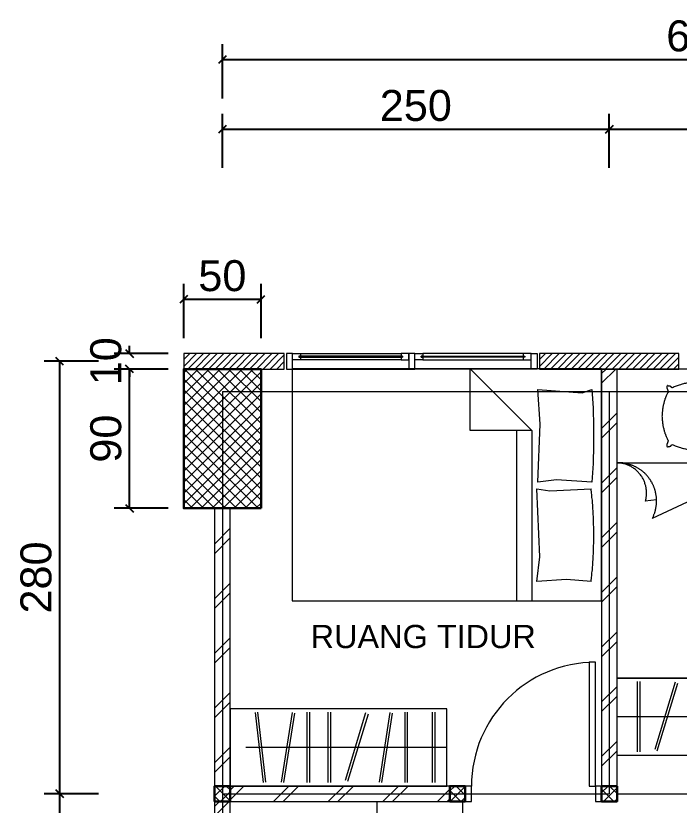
# Model space of a CAD drawing. Header units: millimetres. Extents: x -10 to 1564, y -8 to 383.
# Drawn here: x -9.48 to -0.91, y 65.1 to 75.31 of the extents above; entities that cross this region are included whole.
import ezdxf

# ---------------------------------------------------------------- set-up
doc = ezdxf.new("R2010")
doc.units = ezdxf.units.MM
doc.header["$MEASUREMENT"] = 0
doc.layers.get('0').update_dxf_attribs({"lineweight": 5})
for name, color, linetype, lineweight in [('ars', 11, 'Continuous', 0), ('ars @ 1', 11, 'Continuous', 0), ('FUR', 141, 'Continuous', 15), ('KOL', 1, 'Continuous', 30), ('KOLOM', 4, 'Continuous', 9), ('KUSEN', 6, 'Continuous', 15), ('not', 7, 'Continuous', 20), ('tem', 5, 'Continuous', 20), ('U', 6, 'Continuous', 20)]:
    doc.layers.add(name, color=color, linetype=linetype, lineweight=lineweight)
doc.layers.add('AS', color=1, linetype='Continuous', lineweight=5, plot=False)
doc.styles.get("Standard").update_dxf_attribs({"font": 'arial.ttf'})
doc.linetypes.add('ZIGZAG', pattern='A,0.0001,-0.2,[131,ltypeshp.shx,S=0.2,R=0,X=-0.2,Y=0],-0.4,[131,ltypeshp.shx,S=0.2,R=180,X=0.2,Y=0],-0.2', length=0.8001)
doc.dimstyles.new('SK-50', dxfattribs={"dimscale": 0, "dimtxt": 0.4, "dimasz": 0.1, "dimexe": 0.2, "dimexo": 0, "dimgap": 0.1, "dimtad": 1, "dimdec": 0, "dimlfac": 50, "dimzin": 0, "dimdsep": 46, "dimtxsty": 'Standard', "dimblk": 'OBLIQUE', "dimcen": 0.09, "dimclrd": 256, "dimclre": 256, "dimclrt": 256, "dimadec": 0, "dimazin": 0, "dimtfac": 1, "dimtdec": 0, "dimtofl": 0, "dimtmove": 0, "dimatfit": 3, "dimldrblk": 'OBLIQUE', "dimfxl": 0, "dimtolj": 1, "dimtzin": 0, "dimarcsym": 0})

# ---------------------------------------------------------------- blocks, each defined once
blk = doc.blocks.new('_Oblique')
at = {"color": 0, "linetype": 'ByBlock', "lineweight": -2}
blk.add_line((-0.5, -0.5), (0.5, 0.5), dxfattribs=at)
blk = doc.blocks.new('*D186')
at = {"layer": 'Defpoints', "color": 0}
for p in [(5.587, 74.739), (-6.813, 74.239), (5.587, 74.239)]:
    blk.add_point(p, dxfattribs=at)
at = {"layer": 'U', "lineweight": -2}
for p, q in [((-6.813, 74.239), (-6.813, 74.939)), ((5.587, 74.239), (5.587, 74.939)), ((-6.813, 74.739), (5.587, 74.739))]:
    blk.add_line(p, q, dxfattribs=at)
at = {"layer": 'U', "lineweight": -2, "xscale": 0.1, "yscale": 0.1, "zscale": 0.1, "rotation": 180}
blk.add_blockref('_Oblique', (-6.813, 74.739), dxfattribs=at)
at = {"layer": 'U', "lineweight": -2, "xscale": 0.1, "yscale": 0.1, "zscale": 0.1}
blk.add_blockref('_Oblique', (5.587, 74.739), dxfattribs=at)
at = {"layer": 'U', "insert": (-0.613, 75.044), "char_height": 0.4, "attachment_point": 5}
blk.add_mtext('\\A1;620', dxfattribs=at)
blk = doc.blocks.new('*D189')
at = {"layer": 'Defpoints', "color": 0}
for p in [(1.686, 73.839), (-1.814, 73.339), (1.686, 73.339)]:
    blk.add_point(p, dxfattribs=at)
at = {"layer": 'U', "lineweight": -2}
for p, q in [((-1.814, 73.339), (-1.814, 74.039)), ((1.686, 73.339), (1.686, 74.039)), ((-1.814, 73.839), (1.686, 73.839))]:
    blk.add_line(p, q, dxfattribs=at)
at = {"layer": 'U', "lineweight": -2, "xscale": 0.1, "yscale": 0.1, "zscale": 0.1, "rotation": 180}
blk.add_blockref('_Oblique', (-1.814, 73.839), dxfattribs=at)
at = {"layer": 'U', "lineweight": -2, "xscale": 0.1, "yscale": 0.1, "zscale": 0.1}
blk.add_blockref('_Oblique', (1.686, 73.839), dxfattribs=at)
at = {"layer": 'U', "insert": (-0.064, 74.144), "char_height": 0.4, "attachment_point": 5}
blk.add_mtext('\\A1;175', dxfattribs=at)
blk = doc.blocks.new('*D190')
at = {"layer": 'Defpoints', "color": 0}
for p in [(-1.814, 73.839), (-6.813, 73.339), (-1.814, 73.339)]:
    blk.add_point(p, dxfattribs=at)
at = {"layer": 'U', "lineweight": -2}
for p, q in [((-6.813, 73.339), (-6.813, 74.039)), ((-1.814, 73.339), (-1.814, 74.039)), ((-6.813, 73.839), (-1.814, 73.839))]:
    blk.add_line(p, q, dxfattribs=at)
at = {"layer": 'U', "lineweight": -2, "xscale": 0.1, "yscale": 0.1, "zscale": 0.1, "rotation": 180}
blk.add_blockref('_Oblique', (-6.813, 73.839), dxfattribs=at)
at = {"layer": 'U', "lineweight": -2, "xscale": 0.1, "yscale": 0.1, "zscale": 0.1}
blk.add_blockref('_Oblique', (-1.814, 73.839), dxfattribs=at)
at = {"layer": 'U', "insert": (-4.314, 74.144), "char_height": 0.4, "attachment_point": 5}
blk.add_mtext('\\A1;250', dxfattribs=at)
blk = doc.blocks.new('BED1')
at = {"layer": 'FUR', "linetype": 'Continuous'}
for points in [[(1.9976, 0), (1.9976, 1.4976), (0, 1.4976), (0, 0), (1.9976, 0)], [(1.5484, 1.0993), (1.1489, 1.0993), (1.1489, 1.4976), (1.5484, 1.0993)], [(1.9346, 1.3656), (1.9443, 1.2458), (1.9467, 1.1259), (1.9467, 1.0061), (1.9443, 0.8862), (1.9346, 0.7663), (1.707, 0.7809), (1.586, 0.7663), (1.6017, 1.1404), (1.586, 1.3656), (1.8717, 1.3426), (1.9346, 1.3656)], [(1.4492, 1.0993), (1.4492, 0)], [(1.5484, 1.0993), (1.5484, 0)], [(1.9298, 0.1235), (1.7724, 0.138), (1.5799, 0.1235), (1.5981, 0.2833), (1.5799, 0.7228), (1.6634, 0.7094), (1.9298, 0.7228)], [(1.9298, 0.1235), (1.931, 0.1332), (1.9322, 0.1429), (1.9334, 0.1513), (1.9346, 0.161), (1.9346, 0.1707), (1.9358, 0.1804), (1.937, 0.1889), (1.9383, 0.1985), (1.9383, 0.2082), (1.9395, 0.2179), (1.9407, 0.2264), (1.9407, 0.2361), (1.9419, 0.2458), (1.9419, 0.2542), (1.9431, 0.2639), (1.9431, 0.2736), (1.9443, 0.2833), (1.9443, 0.2918), (1.9455, 0.3015), (1.9455, 0.3111), (1.9455, 0.3208), (1.9467, 0.3293), (1.9467, 0.339), (1.9467, 0.3487), (1.9467, 0.3584), (1.9479, 0.3668), (1.9479, 0.3765), (1.9479, 0.3862), (1.9479, 0.3959), (1.9479, 0.4044), (1.9479, 0.414), (1.9479, 0.4237), (1.9479, 0.4334), (1.9479, 0.4419), (1.9479, 0.4516), (1.9479, 0.4613), (1.9479, 0.4709), (1.9479, 0.4794), (1.9467, 0.4891), (1.9467, 0.4988), (1.9467, 0.5085), (1.9467, 0.5169), (1.9455, 0.5266), (1.9455, 0.5363), (1.9455, 0.546), (1.9443, 0.5545), (1.9443, 0.5642), (1.9431, 0.5738), (1.9431, 0.5835), (1.9419, 0.592), (1.9419, 0.6017), (1.9407, 0.6114), (1.9407, 0.6199), (1.9395, 0.6295), (1.9383, 0.6392), (1.9383, 0.6489), (1.937, 0.6574), (1.9358, 0.6671), (1.9346, 0.6768), (1.9346, 0.6864), (1.9334, 0.6949), (1.9322, 0.7046), (1.931, 0.7143), (1.9298, 0.7228)]]:
    blk.add_lwpolyline(points, dxfattribs=at)
blk = doc.blocks.new('BED2')
at = {"layer": 'FUR'}
blk.add_lwpolyline([(-0.4994, 1.9988), (0.4994, 1.9988), (0.4994, 0), (-0.4994, 0)], close=True, dxfattribs=at)
for points in [[(0.4994, 1.9988), (0.4994, 0)], [(-0.1435, 1.8765), (-0.1435, 1.8765), (-0.1435, 1.8765), (-0.1447, 1.8765), (-0.1447, 1.8777), (-0.1447, 1.8789), (-0.1471, 1.8789), (-0.1471, 1.8814), (-0.1495, 1.8814), (-0.1495, 1.8826), (-0.1495, 1.8826), (-0.1495, 1.8838), (-0.1519, 1.8838), (-0.1519, 1.8862), (-0.1556, 1.8862), (-0.1556, 1.8874), (-0.158, 1.8874), (-0.158, 1.8886), (-0.1592, 1.8886), (-0.1592, 1.8886), (-0.1689, 1.8886), (-0.1689, 1.8898), (-0.1701, 1.8898), (-0.1701, 1.891), (-0.1737, 1.891), (-0.1737, 1.8898), (-0.1737, 1.8898), (-0.1737, 1.8886), (-0.1774, 1.8886), (-0.1774, 1.8886), (-0.1774, 1.8886), (-0.1774, 1.8862), (-0.1786, 1.8862), (-0.1786, 1.8789), (-0.1774, 1.8789), (-0.1774, 1.8765), (-0.1774, 1.8765), (-0.1774, 1.8729), (-0.1762, 1.8729), (-0.1762, 1.8705), (-0.1749, 1.8705), (-0.1749, 1.868), (-0.1737, 1.868), (-0.1737, 1.8668), (-0.1737, 1.8668), (-0.1737, 1.8632), (-0.1725, 1.8632), (-0.1725, 1.8608), (-0.1713, 1.8608), (-0.1713, 1.8571), (-0.1713, 1.8571), (-0.1713, 1.8559), (-0.1701, 1.8559), (-0.1701, 1.8547), (-0.1689, 1.8547), (-0.1689, 1.8523), (-0.1677, 1.8523)], [(0.2827, 1.8765), (0.2766, 1.8789), (0.2706, 1.8826), (0.2633, 1.885), (0.2573, 1.8874), (0.2512, 1.8898), (0.2439, 1.8923), (0.2379, 1.8947), (0.2306, 1.8959), (0.2246, 1.8983), (0.2185, 1.9007), (0.2113, 1.9019), (0.2052, 1.9044), (0.1979, 1.9056), (0.1919, 1.9068), (0.1846, 1.9092), (0.1786, 1.9104), (0.1713, 1.9116), (0.1653, 1.9128), (0.158, 1.914), (0.1519, 1.9153), (0.1447, 1.9165), (0.1374, 1.9165), (0.1314, 1.9177), (0.1241, 1.9189), (0.118, 1.9189), (0.1108, 1.9201), (0.1047, 1.9201), (0.0975, 1.9201), (0.0902, 1.9213), (0.0841, 1.9213), (0.0769, 1.9213), (0.0708, 1.9213), (0.0636, 1.9213), (0.0563, 1.9213), (0.0502, 1.9213), (0.043, 1.9201), (0.0369, 1.9201), (0.0297, 1.9201), (0.0224, 1.9189), (0.0163, 1.9189), (0.0091, 1.9177), (0.003, 1.9165), (-0.0042, 1.9165), (-0.0115, 1.9153), (-0.0176, 1.914), (-0.0248, 1.9128), (-0.0309, 1.9116), (-0.0381, 1.9104), (-0.0442, 1.9092), (-0.0515, 1.9068), (-0.0575, 1.9056), (-0.0648, 1.9044), (-0.0708, 1.9019), (-0.0781, 1.9007), (-0.0841, 1.8983), (-0.0902, 1.8959), (-0.0975, 1.8947), (-0.1035, 1.8923), (-0.1108, 1.8898), (-0.1168, 1.8874), (-0.1229, 1.885), (-0.1301, 1.8826), (-0.1362, 1.8789), (-0.1423, 1.8765)], [(0.3081, 1.8523), (0.3081, 1.8523), (0.3081, 1.8547), (0.3093, 1.8547), (0.3093, 1.8559), (0.3105, 1.8559), (0.3105, 1.8571), (0.3117, 1.8571), (0.3117, 1.8608), (0.3117, 1.8608), (0.3117, 1.8632), (0.313, 1.8632), (0.313, 1.8668), (0.3142, 1.8668), (0.3142, 1.868), (0.3142, 1.868), (0.3142, 1.8705), (0.3154, 1.8705), (0.3154, 1.8729), (0.3166, 1.8729), (0.3166, 1.8765), (0.3178, 1.8765), (0.3178, 1.8789), (0.3178, 1.8789), (0.3178, 1.8862), (0.3178, 1.8862), (0.3178, 1.8886), (0.3166, 1.8886), (0.3166, 1.8886), (0.3142, 1.8886), (0.3142, 1.8898), (0.313, 1.8898), (0.313, 1.891), (0.3093, 1.891), (0.3093, 1.8898), (0.3081, 1.8898), (0.3081, 1.8886), (0.2996, 1.8886), (0.2996, 1.8886), (0.2972, 1.8886), (0.2972, 1.8874), (0.296, 1.8874), (0.296, 1.8862), (0.2924, 1.8862), (0.2924, 1.8838), (0.29, 1.8838), (0.29, 1.8826), (0.2887, 1.8826), (0.2887, 1.8814), (0.2863, 1.8814), (0.2863, 1.8789), (0.2851, 1.8789), (0.2851, 1.8777), (0.2839, 1.8777), (0.2839, 1.8765), (0.2839, 1.8765), (0.2839, 1.8765), (0.2827, 1.8765)], [(-0.1677, 1.8523), (-0.1701, 1.8475), (-0.1725, 1.8426), (-0.1749, 1.8378), (-0.1774, 1.8329), (-0.1798, 1.8293), (-0.1822, 1.8245), (-0.1834, 1.8196), (-0.1858, 1.8148), (-0.187, 1.8099), (-0.1895, 1.8051), (-0.1907, 1.799), (-0.1931, 1.7942), (-0.1943, 1.7893), (-0.1955, 1.7845), (-0.1967, 1.7797), (-0.1979, 1.7748), (-0.1992, 1.77), (-0.2004, 1.7651), (-0.2016, 1.7591), (-0.2028, 1.7542), (-0.204, 1.7494), (-0.204, 1.7446), (-0.2052, 1.7397), (-0.2052, 1.7349), (-0.2064, 1.7288), (-0.2064, 1.724), (-0.2076, 1.7191), (-0.2076, 1.7143), (-0.2076, 1.7082), (-0.2076, 1.7034), (-0.2076, 1.6985), (-0.2088, 1.6937), (-0.2076, 1.6877), (-0.2076, 1.6828), (-0.2076, 1.678), (-0.2076, 1.6731), (-0.2076, 1.6683), (-0.2064, 1.6622), (-0.2064, 1.6574), (-0.2052, 1.6525), (-0.2052, 1.6477), (-0.204, 1.6429), (-0.204, 1.6368), (-0.2028, 1.632), (-0.2016, 1.6271), (-0.2004, 1.6223), (-0.1992, 1.6174), (-0.1979, 1.6126), (-0.1967, 1.6065), (-0.1955, 1.6017), (-0.1943, 1.5969), (-0.1931, 1.592), (-0.1907, 1.5872), (-0.1895, 1.5823), (-0.187, 1.5775), (-0.1858, 1.5726), (-0.1834, 1.5678), (-0.1822, 1.563), (-0.1798, 1.5581), (-0.1774, 1.5533), (-0.1749, 1.5484), (-0.1725, 1.5436), (-0.1701, 1.5387), (-0.1677, 1.5339)], [(0.3081, 1.5339), (0.3105, 1.5387), (0.313, 1.5436), (0.3154, 1.5484), (0.3178, 1.5533), (0.3202, 1.5581), (0.3226, 1.563), (0.3238, 1.5678), (0.3263, 1.5726), (0.3275, 1.5775), (0.3299, 1.5823), (0.3311, 1.5872), (0.3335, 1.592), (0.3347, 1.5969), (0.336, 1.6017), (0.3372, 1.6065), (0.3384, 1.6126), (0.3396, 1.6174), (0.3408, 1.6223), (0.342, 1.6271), (0.3432, 1.632), (0.3444, 1.6368), (0.3444, 1.6429), (0.3456, 1.6477), (0.3456, 1.6525), (0.3469, 1.6574), (0.3469, 1.6622), (0.3481, 1.6683), (0.3481, 1.6731), (0.3481, 1.678), (0.3481, 1.6828), (0.3493, 1.6889), (0.3493, 1.6937), (0.3493, 1.6985), (0.3481, 1.7034), (0.3481, 1.7082), (0.3481, 1.7143), (0.3481, 1.7191), (0.3469, 1.724), (0.3469, 1.7288), (0.3456, 1.7349), (0.3456, 1.7397), (0.3444, 1.7446), (0.3444, 1.7494), (0.3432, 1.7542), (0.342, 1.7591), (0.3408, 1.7651), (0.3396, 1.77), (0.3384, 1.7748), (0.3372, 1.7797), (0.336, 1.7845), (0.3347, 1.7893), (0.3335, 1.7942), (0.3311, 1.799), (0.3299, 1.8051), (0.3275, 1.8099), (0.3263, 1.8148), (0.3238, 1.8196), (0.3226, 1.8245), (0.3202, 1.8293), (0.3178, 1.8329), (0.3154, 1.8378), (0.313, 1.8426), (0.3105, 1.8475), (0.3081, 1.8523)], [(-0.1677, 1.5339), (-0.1689, 1.5339), (-0.1689, 1.5327), (-0.1701, 1.5327), (-0.1701, 1.5303), (-0.1713, 1.5303), (-0.1713, 1.5278), (-0.1713, 1.5278), (-0.1713, 1.5254), (-0.1725, 1.5254), (-0.1725, 1.523), (-0.1737, 1.523), (-0.1737, 1.5206), (-0.1737, 1.5206), (-0.1737, 1.5182), (-0.1749, 1.5182), (-0.1749, 1.5169), (-0.1762, 1.5169), (-0.1762, 1.5145), (-0.1774, 1.5145), (-0.1774, 1.5097), (-0.1774, 1.5097), (-0.1774, 1.5073), (-0.1786, 1.5073), (-0.1786, 1.5), (-0.1774, 1.5), (-0.1774, 1.4988), (-0.1774, 1.4988), (-0.1774, 1.4976), (-0.1737, 1.4976), (-0.1737, 1.4964), (-0.1737, 1.4964), (-0.1737, 1.4964), (-0.1701, 1.4964), (-0.1701, 1.4964), (-0.1689, 1.4964), (-0.1689, 1.4976), (-0.1592, 1.4976), (-0.1592, 1.4988), (-0.158, 1.4988), (-0.158, 1.5), (-0.1556, 1.5), (-0.1556, 1.5), (-0.1519, 1.5), (-0.1519, 1.5024), (-0.1495, 1.5024), (-0.1495, 1.5048), (-0.1495, 1.5048), (-0.1495, 1.5061), (-0.1471, 1.5061), (-0.1471, 1.5073), (-0.1447, 1.5073), (-0.1447, 1.5085), (-0.1447, 1.5085), (-0.1435, 1.5085), (-0.1435, 1.5097), (-0.1435, 1.5097)], [(0.2839, 1.5097), (0.2839, 1.5085), (0.2839, 1.5085), (0.2839, 1.5085), (0.2851, 1.5085), (0.2851, 1.5073), (0.2863, 1.5073), (0.2863, 1.5061), (0.2887, 1.5061), (0.2887, 1.5048), (0.29, 1.5048), (0.29, 1.5024), (0.2924, 1.5024), (0.2924, 1.5), (0.296, 1.5), (0.296, 1.5), (0.2972, 1.5), (0.2972, 1.4988), (0.2996, 1.4988), (0.2996, 1.4976), (0.3081, 1.4976), (0.3081, 1.4964), (0.3093, 1.4964), (0.3093, 1.4964), (0.313, 1.4964), (0.313, 1.4964), (0.3142, 1.4964), (0.3142, 1.4976), (0.3166, 1.4976), (0.3166, 1.4988), (0.3178, 1.4988), (0.3178, 1.5), (0.3178, 1.5), (0.3178, 1.5073), (0.3178, 1.5073), (0.3178, 1.5097), (0.3166, 1.5097), (0.3166, 1.5145), (0.3154, 1.5145), (0.3154, 1.5169), (0.3142, 1.5169), (0.3142, 1.5182), (0.3142, 1.5182), (0.3142, 1.5206), (0.313, 1.5206), (0.313, 1.523), (0.3117, 1.523), (0.3117, 1.5254), (0.3117, 1.5254), (0.3117, 1.5278), (0.3105, 1.5278), (0.3105, 1.5303), (0.3093, 1.5303), (0.3093, 1.5327), (0.3081, 1.5327), (0.3081, 1.5339), (0.3081, 1.5339)], [(-0.1423, 1.5109), (-0.1362, 1.5085), (-0.1289, 1.5048), (-0.1229, 1.5024), (-0.1168, 1.5), (-0.1108, 1.4976), (-0.1035, 1.4952), (-0.0975, 1.4939), (-0.0902, 1.4915), (-0.0841, 1.4891), (-0.0781, 1.4879), (-0.0708, 1.4855), (-0.0648, 1.4843), (-0.0575, 1.4818), (-0.0515, 1.4806), (-0.0442, 1.4794), (-0.0381, 1.477), (-0.0309, 1.4758), (-0.0248, 1.4746), (-0.0176, 1.4734), (-0.0115, 1.4722), (-0.0042, 1.4722), (0.003, 1.4709), (0.0091, 1.4697), (0.0163, 1.4685), (0.0224, 1.4685), (0.0297, 1.4673), (0.0369, 1.4673), (0.043, 1.4673), (0.0502, 1.4661), (0.0563, 1.4661), (0.0636, 1.4661), (0.0708, 1.4661), (0.0769, 1.4661), (0.0841, 1.4661), (0.0902, 1.4661), (0.0975, 1.4673), (0.1047, 1.4673), (0.1108, 1.4673), (0.118, 1.4685), (0.1241, 1.4685), (0.1314, 1.4697), (0.1386, 1.4709), (0.1447, 1.4722), (0.1519, 1.4722), (0.158, 1.4734), (0.1653, 1.4746), (0.1713, 1.4758), (0.1786, 1.477), (0.1846, 1.4794), (0.1919, 1.4806), (0.1979, 1.4818), (0.2052, 1.4843), (0.2113, 1.4855), (0.2185, 1.4879), (0.2246, 1.4891), (0.2306, 1.4915), (0.2379, 1.4939), (0.2439, 1.4952), (0.2512, 1.4976), (0.2573, 1.5), (0.2633, 1.5024), (0.2706, 1.5061), (0.2766, 1.5085), (0.2827, 1.5109)], [(0.2827, 1.5097), (0.2839, 1.5097)], [(-0.3154, 1.1441), (-0.3142, 1.1501), (-0.313, 1.155), (-0.3117, 1.161), (-0.3105, 1.1659), (-0.3105, 1.1719), (-0.3093, 1.1768), (-0.3093, 1.1828), (-0.3081, 1.1877), (-0.3081, 1.1937), (-0.3081, 1.1998), (-0.3081, 1.2046), (-0.3093, 1.2107), (-0.3093, 1.2155), (-0.3105, 1.2215), (-0.3105, 1.2264), (-0.3117, 1.2324), (-0.313, 1.2373), (-0.3142, 1.2433), (-0.3154, 1.2482), (-0.3166, 1.253), (-0.319, 1.2591), (-0.3202, 1.2639), (-0.3226, 1.2688), (-0.3238, 1.2748), (-0.3263, 1.2797), (-0.3287, 1.2845), (-0.3311, 1.2893), (-0.3347, 1.2942), (-0.3372, 1.299), (-0.3396, 1.3039), (-0.3432, 1.3087), (-0.3469, 1.3136), (-0.3505, 1.3172), (-0.3541, 1.322), (-0.3577, 1.3257), (-0.3614, 1.3305), (-0.365, 1.3341), (-0.3686, 1.3378), (-0.3735, 1.3426), (-0.3771, 1.3462), (-0.3808, 1.3499), (-0.3856, 1.3523), (-0.3904, 1.3559), (-0.3953, 1.3596), (-0.3989, 1.362), (-0.4038, 1.3644), (-0.4086, 1.368), (-0.4134, 1.3705), (-0.4183, 1.3729), (-0.4231, 1.3753), (-0.4292, 1.3777), (-0.434, 1.3789), (-0.4389, 1.3814), (-0.4437, 1.3826), (-0.4498, 1.385), (-0.4546, 1.3862), (-0.4607, 1.3874), (-0.4655, 1.3886), (-0.4715, 1.3898), (-0.4764, 1.3898), (-0.4824, 1.391), (-0.4873, 1.391), (-0.4933, 1.3923), (-0.4994, 1.3923)], [(-0.2718, 1.0315), (-0.2706, 1.0351), (-0.2682, 1.0387), (-0.2669, 1.0424), (-0.2645, 1.046), (-0.2633, 1.0496), (-0.2621, 1.0533), (-0.2609, 1.0581), (-0.2585, 1.0617), (-0.2573, 1.0654), (-0.2561, 1.069), (-0.2548, 1.0726), (-0.2536, 1.0763), (-0.2524, 1.0811), (-0.2512, 1.0847), (-0.2512, 1.0884), (-0.25, 1.092), (-0.2488, 1.0956), (-0.2488, 1.1005), (-0.2476, 1.1041), (-0.2464, 1.1077), (-0.2464, 1.1114), (-0.2464, 1.1162), (-0.2452, 1.1199), (-0.2452, 1.1235), (-0.2452, 1.1283), (-0.2439, 1.132), (-0.2439, 1.1356), (-0.2439, 1.1392), (-0.2439, 1.1441), (-0.2439, 1.1477), (-0.2439, 1.1513), (-0.2439, 1.1562), (-0.2439, 1.1598), (-0.2452, 1.1634), (-0.2452, 1.1671), (-0.2452, 1.1719), (-0.2464, 1.1755), (-0.2464, 1.1792), (-0.2464, 1.1828), (-0.2476, 1.1877), (-0.2488, 1.1913), (-0.2488, 1.1949), (-0.25, 1.1985), (-0.2512, 1.2034), (-0.2512, 1.207), (-0.2524, 1.2107), (-0.2536, 1.2143), (-0.2548, 1.2179), (-0.2561, 1.2228), (-0.2573, 1.2264), (-0.2585, 1.23), (-0.2597, 1.2337), (-0.2621, 1.2373), (-0.2633, 1.2409), (-0.2645, 1.2446), (-0.2657, 1.2482), (-0.2682, 1.2518), (-0.2694, 1.2554), (-0.2718, 1.2591), (-0.273, 1.2627), (-0.2754, 1.2663), (-0.2778, 1.27), (-0.2803, 1.2736), (-0.2815, 1.2772), (-0.2839, 1.2809), (-0.2863, 1.2845), (-0.2887, 1.2869), (-0.2912, 1.2906), (-0.2936, 1.2942), (-0.296, 1.2966), (-0.2984, 1.3002), (-0.3008, 1.3039), (-0.3033, 1.3063), (-0.3057, 1.3099), (-0.3093, 1.3123), (-0.3117, 1.316), (-0.3142, 1.3184), (-0.3178, 1.3208), (-0.3202, 1.3245), (-0.3226, 1.3269), (-0.3263, 1.3293), (-0.3287, 1.3317), (-0.3323, 1.3354), (-0.3347, 1.3378), (-0.3384, 1.3402), (-0.342, 1.3426), (-0.3444, 1.345), (-0.3481, 1.3475), (-0.3517, 1.3487), (-0.3541, 1.3511), (-0.3577, 1.3535), (-0.3614, 1.3559), (-0.365, 1.3584), (-0.3686, 1.3596), (-0.3711, 1.362), (-0.3747, 1.3632), (-0.3783, 1.3656), (-0.382, 1.3668), (-0.3856, 1.3692), (-0.3892, 1.3705), (-0.3929, 1.3717), (-0.3965, 1.3741), (-0.4001, 1.3753), (-0.4038, 1.3765), (-0.4074, 1.3777), (-0.411, 1.3789), (-0.4159, 1.3801), (-0.4195, 1.3814), (-0.4231, 1.3826), (-0.4268, 1.3838), (-0.4304, 1.385), (-0.4352, 1.3862), (-0.4389, 1.3862), (-0.4425, 1.3874), (-0.4461, 1.3886), (-0.451, 1.3886), (-0.4546, 1.3898), (-0.4582, 1.3898), (-0.4619, 1.391), (-0.4667, 1.391), (-0.4703, 1.391), (-0.474, 1.3923), (-0.4788, 1.3923), (-0.4824, 1.3923), (-0.4873, 1.3923), (-0.4909, 1.3923), (-0.4946, 1.3923), (-0.4994, 1.3923)], [(-0.4994, 1.391), (0.4994, 1.391)], [(0.4994, 1.391), (-0.273, 1.0315)], [(-0.2439, 1.1538), (-0.3166, 1.1441)], [(-0.4994, 0), (0.4994, 0)], [(0.4994, -0.4988), (-0.4994, -0.4988), (-0.4994, 0), (0.4994, 0), (0.4994, -0.4988)], [(-0.3686, -0.0218), (-0.3686, -0.477)], [(-0.3505, -0.477), (-0.3505, -0.0218)], [(-0.1241, -0.0254), (-0.2561, -0.4613)], [(-0.2391, -0.4685), (-0.1071, -0.0315)], [(0.0309, -0.0242), (-0.0381, -0.4746)], [(-0.02, -0.477), (0.0502, -0.0266)], [(0.1289, -0.0218), (0.1289, -0.477)], [(0.1471, -0.477), (0.1471, -0.0218)], [(0.3057, -0.0218), (0.3057, -0.477)], [(0.3238, -0.477), (0.3238, -0.0218)], [(0.4001, -0.2494), (-0.4994, -0.2494)]]:
    blk.add_lwpolyline(points, dxfattribs=at)
blk = doc.blocks.new('LEMARI1')
at = {"layer": 'FUR'}
for points in [[(0.6998, 0.4988), (-0.6998, 0.4988)], [(-0.6998, 0), (0.6998, 0), (0.6998, 0.4988), (-0.6998, 0.4988), (-0.6998, 0)], [(-0.5387, 0.4758), (-0.4855, 0.023)], [(-0.4685, 0.0254), (-0.5206, 0.477)], [(-0.3002, 0.4746), (-0.3705, 0.0242)], [(-0.3523, 0.0218), (-0.2821, 0.4709)], [(-0.2034, 0.477), (-0.2034, 0.0218)], [(-0.1852, 0.0218), (-0.1852, 0.477)], [(-0.0678, 0.477), (-0.0678, 0.0218)], [(-0.0496, 0.0218), (-0.0496, 0.477)], [(0.1755, 0.4722), (0.0436, 0.0363)], [(0.0605, 0.0315), (0.1937, 0.4673)], [(0.3317, 0.4746), (0.2627, 0.0242)], [(0.2797, 0.0218), (0.3499, 0.4709)], [(0.4286, 0.477), (0.4286, 0.0218)], [(0.4467, 0.0218), (0.4467, 0.477)], [(0.6053, 0.477), (0.6053, 0.0218)], [(0.6235, 0.0218), (0.6235, 0.477)], [(0.6998, 0.2494), (-0.5993, 0.2494)]]:
    blk.add_lwpolyline(points, dxfattribs=at)
blk = doc.blocks.new('T. J1')
at = {"layer": 'KUSEN'}
for p, q in [((-0.77, 0), (-0.02, 0)), ((0.77, 0), (0.02, 0))]:
    blk.add_line(p, q, dxfattribs=at)
for points in [[(-0.81, 0), (-0.77, 0), (-0.77, 0.1), (-0.81, 0.1)], [(-0.02, 0), (0.02, 0), (0.02, 0.1), (-0.02, 0.1)], [(-0.02, 0), (0.02, 0), (0.02, 0.1), (-0.02, 0.1)], [(0.81, 0), (0.77, 0), (0.77, 0.1), (0.81, 0.1)]]:
    blk.add_lwpolyline(points, close=True, dxfattribs=at)
for points in [[(-0.72, 0.0775), (-0.72, 0.06), (-0.77, 0.06), (-0.77, 0.1), (-0.72, 0.1), (-0.72, 0.0825), (-0.73, 0.0825), (-0.73, 0.0775), (-0.72, 0.0775)], [(-0.72, 0.1), (-0.07, 0.1)], [(-0.07, 0.06), (-0.72, 0.06)], [(-0.07, 0.0775), (-0.07, 0.06), (-0.02, 0.06), (-0.02, 0.1), (-0.07, 0.1), (-0.07, 0.0825), (-0.06, 0.0825), (-0.06, 0.0775), (-0.07, 0.0775)], [(0.07, 0.0775), (0.07, 0.06), (0.02, 0.06), (0.02, 0.1), (0.07, 0.1), (0.07, 0.0825), (0.06, 0.0825), (0.06, 0.0775), (0.07, 0.0775)], [(0.72, 0.1), (0.07, 0.1)], [(0.07, 0.06), (0.72, 0.06)], [(0.72, 0.0775), (0.72, 0.06), (0.77, 0.06), (0.77, 0.1), (0.72, 0.1), (0.72, 0.0825), (0.73, 0.0825), (0.73, 0.0775), (0.72, 0.0775)]]:
    blk.add_lwpolyline(points, dxfattribs=at)
at = {"layer": 'KUSEN', "color": 141}
for points in [[(-0.73, 0.0775), (-0.06, 0.0775), (-0.06, 0.0825), (-0.73, 0.0825)], [(0.73, 0.0775), (0.06, 0.0775), (0.06, 0.0825), (0.73, 0.0825)]]:
    blk.add_lwpolyline(points, close=True, dxfattribs=at)
blk = doc.blocks.new('P.80')
at = {"layer": 'KUSEN'}
for points in [[(-69.8094, -74.8368), (-69.7694, -74.8368), (-69.7694, -74.0368), (-69.8094, -74.0368)], [(-70.6094, -74.9368), (-70.5694, -74.9368), (-70.5694, -74.8368), (-70.6094, -74.8368)], [(-69.7694, -74.9368), (-69.7294, -74.9368), (-69.7294, -74.8368), (-69.7694, -74.8368)]]:
    blk.add_lwpolyline(points, close=True, dxfattribs=at)
blk.add_arc((-69.7694, -74.8368), 0.8, 90, 180, dxfattribs=at)
blk = doc.blocks.new('K 10.10')
at = {"layer": 'ars'}
h = blk.add_hatch(dxfattribs=at)
h.set_pattern_fill('_USER', color=256, scale=0.05, angle=45, double=1, pattern_type=0)
h.set_pattern_definition([(45, (1560.78834, 1375.80689), (-0.03535534, 0.03535534), []), (135, (1560.78834, 1375.80689), (-0.03535534, -0.03535534), [])])
h.paths.add_polyline_path([(1560.5383, 1380.4069), (1560.6383, 1380.4069), (1560.6383, 1380.5069), (1560.5383, 1380.5069)])
at = {"layer": 'KOL'}
blk.add_lwpolyline([(1560.5383, 1380.4069), (1560.6383, 1380.4069), (1560.6383, 1380.5069), (1560.5383, 1380.5069)], close=True, dxfattribs=at)
blk = doc.blocks.new('*D192')
at = {"layer": 'Defpoints', "color": 0}
for p in [(-8.415, 65.249), (-8.915, 59.449), (-8.415, 59.449)]:
    blk.add_point(p, dxfattribs=at)
at = {"layer": 'U', "lineweight": -2}
for p, q in [((-8.415, 65.249), (-9.115, 65.249)), ((-8.915, 65.249), (-8.915, 59.449)), ((-8.415, 59.449), (-9.115, 59.449))]:
    blk.add_line(p, q, dxfattribs=at)
at = {"layer": 'U', "lineweight": -2, "xscale": 0.1, "yscale": 0.1, "zscale": 0.1}
for p, rotation in [((-8.915, 65.249), 90), ((-8.915, 59.449), 270)]:
    blk.add_blockref('_Oblique', p, dxfattribs=dict(at, rotation=rotation))
at = {"layer": 'U', "insert": (-9.219, 62.349), "char_height": 0.4, "attachment_point": 5, "rotation": 90}
blk.add_mtext('\\A1;290', dxfattribs=at)
blk = doc.blocks.new('*D193')
at = {"layer": 'Defpoints', "color": 0}
for p in [(-8.415, 70.84), (-8.915, 65.249), (-8.415, 65.249)]:
    blk.add_point(p, dxfattribs=at)
at = {"layer": 'U', "lineweight": -2}
for p, q in [((-8.415, 70.84), (-9.115, 70.84)), ((-8.915, 70.84), (-8.915, 65.249)), ((-8.415, 65.249), (-9.115, 65.249))]:
    blk.add_line(p, q, dxfattribs=at)
at = {"layer": 'U', "lineweight": -2, "xscale": 0.1, "yscale": 0.1, "zscale": 0.1}
for p, rotation in [((-8.915, 70.84), 90), ((-8.915, 65.249), 270)]:
    blk.add_blockref('_Oblique', p, dxfattribs=dict(at, rotation=rotation))
at = {"layer": 'U', "insert": (-9.219, 68.045), "char_height": 0.4, "attachment_point": 5, "rotation": 90}
blk.add_mtext('\\A1;280', dxfattribs=at)
blk = doc.blocks.new('*D195')
at = {"layer": 'Defpoints', "color": 0}
for p in [(-7.513, 70.94), (-8.013, 70.74), (-7.513, 70.74)]:
    blk.add_point(p, dxfattribs=at)
at = {"layer": 'U', "lineweight": -2}
for p, q in [((-8.013, 70.94), (-8.013, 71.04)), ((-7.513, 70.94), (-8.213, 70.94)), ((-7.513, 70.74), (-8.213, 70.74)), ((-8.013, 70.74), (-8.013, 70.64))]:
    blk.add_line(p, q, dxfattribs=at)
at = {"layer": 'U', "lineweight": -2, "xscale": 0.1, "yscale": 0.1, "zscale": 0.1}
for p, rotation in [((-8.013, 70.94), 270), ((-8.013, 70.74), 90)]:
    blk.add_blockref('_Oblique', p, dxfattribs=dict(at, rotation=rotation))
at = {"layer": 'U', "insert": (-8.317, 70.84), "char_height": 0.4, "attachment_point": 5, "rotation": 90}
blk.add_mtext('\\A1;10', dxfattribs=at)
blk = doc.blocks.new('*D197')
at = {"layer": 'Defpoints', "color": 0}
for p in [(-7.313, 71.64), (-7.313, 71.14), (-6.313, 71.14)]:
    blk.add_point(p, dxfattribs=at)
at = {"layer": 'U', "lineweight": -2}
for p, q in [((-7.313, 71.14), (-7.313, 71.84)), ((-6.313, 71.14), (-6.313, 71.84)), ((-6.313, 71.64), (-7.313, 71.64))]:
    blk.add_line(p, q, dxfattribs=at)
at = {"layer": 'U', "lineweight": -2, "xscale": 0.1, "yscale": 0.1, "zscale": 0.1, "rotation": 180}
blk.add_blockref('_Oblique', (-7.313, 71.64), dxfattribs=at)
at = {"layer": 'U', "lineweight": -2, "xscale": 0.1, "yscale": 0.1, "zscale": 0.1}
blk.add_blockref('_Oblique', (-6.313, 71.64), dxfattribs=at)
at = {"layer": 'U', "insert": (-6.813, 71.944), "char_height": 0.4, "attachment_point": 5}
blk.add_mtext('\\A1;50', dxfattribs=at)
blk = doc.blocks.new('k3')
at = {"layer": 'ars'}
h = blk.add_hatch(dxfattribs=at)
h.set_pattern_fill('_USER', color=256, scale=0.05, angle=45, double=1, pattern_type=0)
h.set_pattern_definition([(45, (0, -5.05), (-0.03535534, 0.03535534), []), (135, (0, -5.05), (-0.03535534, -0.03535534), [])])
h.paths.add_polyline_path([(-0.25, -0.45), (0.25, -0.45), (0.25, 0.45), (-0.25, 0.45)])
at = {"layer": 'KOL'}
blk.add_lwpolyline([(-0.25, -0.45), (0.25, -0.45), (0.25, 0.45), (-0.25, 0.45)], close=True, dxfattribs=at)
blk = doc.blocks.new('*D207')
at = {"layer": 'Defpoints', "color": 0}
for p in [(-8.013, 70.74), (-7.513, 70.74), (-7.513, 68.94)]:
    blk.add_point(p, dxfattribs=at)
at = {"layer": 'U', "lineweight": -2}
for p, q in [((-7.513, 70.74), (-8.213, 70.74)), ((-8.013, 68.94), (-8.013, 70.74)), ((-7.513, 68.94), (-8.213, 68.94))]:
    blk.add_line(p, q, dxfattribs=at)
at = {"layer": 'U', "lineweight": -2, "xscale": 0.1, "yscale": 0.1, "zscale": 0.1}
for p, rotation in [((-8.013, 70.74), 90), ((-8.013, 68.94), 270)]:
    blk.add_blockref('_Oblique', p, dxfattribs=dict(at, rotation=rotation))
at = {"layer": 'U', "insert": (-8.317, 69.84), "char_height": 0.4, "attachment_point": 5, "rotation": 90}
blk.add_mtext('\\A1;90', dxfattribs=at)

msp = doc.modelspace()

# ---------------------------------------------------------------- hatches: boundary and pattern name
at = {"layer": 'ars'}
h = msp.add_hatch(dxfattribs=at)
h.set_pattern_fill('ANSI31', color=256, scale=0.5, angle=180, style=0)
h.set_pattern_definition([(225, (-978.17043, 725.28931), (0.0441941738, -0.0441941738), [])])
h.paths.add_polyline_path([(-7.313, 70.74), (-6.013, 70.74), (-6.013, 70.94), (-7.313, 70.94)])
h = msp.add_hatch(dxfattribs=at)
h.set_pattern_fill('ANSI31', color=256, scale=0.5, angle=180.0231, style=0)
h.set_pattern_definition([(225.023134, (-978.434635, 724.8954), (0.0442120144, -0.044176326), [])])
h.paths.add_polyline_path([(-2.717, 70.74), (-0.918, 70.74), (-0.918, 70.94), (-2.717, 70.94)])
h = msp.add_hatch(dxfattribs=at)
h.set_pattern_fill('TEMBOK', color=256, scale=0.5, style=0, double=1)
h.set_pattern_definition([(45, (0.07627, 59.3576), (-0.353553, 0.353553), []), (45, (0.20127, 59.3576), (-0.353553, 0.353553), [])])
h.paths.add_polyline_path([(-6.713, 65.149), (-3.874, 65.149), (-3.874, 65.349), (-6.713, 65.349)])
at = {"layer": 'ars @ 1'}
h = msp.add_hatch(dxfattribs=at)
h.set_pattern_fill('TEMBOK', color=256, scale=0.5, style=0, double=1)
h.set_pattern_definition([(45, (5.0742, 64.94014), (-0.353553, 0.353553), []), (45, (5.1992, 64.94014), (-0.353553, 0.353553), [])])
h.paths.add_polyline_path([(-1.714, 65.349), (-1.914, 65.349), (-1.914, 70.74), (-1.714, 70.74)])
h = msp.add_hatch(dxfattribs=at)
h.set_pattern_fill('TEMBOK', color=256, scale=0.5, style=0, double=1)
h.set_pattern_definition([(45, (0.07565, 62.74014), (-0.353553, 0.353553), []), (45, (0.20065, 62.74014), (-0.353553, 0.353553), [])])
h.paths.add_polyline_path([(-6.712, 65.349), (-6.912, 65.349), (-6.912, 68.94), (-6.712, 68.94)])
h = msp.add_hatch(dxfattribs=at)
h.set_pattern_fill('TEMBOK', color=256, scale=0.5, style=0, double=1)
h.set_pattern_definition([(45, (0.07565, 59.34886), (-0.353553, 0.353553), []), (45, (0.20065, 59.34886), (-0.353553, 0.353553), [])])
h.paths.add_polyline_path([(-6.712, 61.549), (-6.912, 61.549), (-6.912, 65.149), (-6.712, 65.149)])

# ---------------------------------------------------------------- linework, layer by layer
at = {"layer": 'AS'}
for p, q in [((-6.813, 70.45), (5.587, 70.45)), ((-6.813, 70.45), (-6.813, 60.45)), ((-1.814, 70.45), (-1.814, 65.249)), ((-6.813, 65.249), (-1.814, 65.249))]:
    msp.add_line(p, q, dxfattribs=at)
at = {"layer": 'FUR', "linetype": 'Continuous'}
msp.add_lwpolyline([(-3.713, 65.149), (-3.713, 64.05), (-4.812, 64.05), (-4.812, 65.149), (-3.713, 65.149)], dxfattribs=at)
at = {"layer": 'KOLOM'}
msp.add_lwpolyline([(-3.674, 65.349), (-3.674, 65.149), (-3.874, 65.149), (-3.874, 65.349)], close=True, dxfattribs=at)
at = {"layer": 'KUSEN', "linetype": 'ZIGZAG'}
msp.add_lwpolyline([(-1.714, 65.249), (1.568, 65.249)], dxfattribs=at)
at = {"layer": 'tem', "ltscale": 2}
for points in [[(-7.313, 70.74), (-6.013, 70.74), (-6.013, 70.94), (-7.313, 70.94)], [(-2.717, 70.74), (-0.918, 70.74), (-0.918, 70.94), (-2.717, 70.94)]]:
    msp.add_lwpolyline(points, close=True, dxfattribs=at)
at = {"layer": 'tem'}
for points in [[(-1.914, 65.349), (-1.714, 65.349), (-1.714, 70.74), (-1.914, 70.74)], [(-6.913, 65.349), (-6.713, 65.349), (-6.713, 68.94), (-6.913, 68.94)], [(-6.713, 65.149), (-3.874, 65.149), (-3.874, 65.349), (-6.713, 65.349)], [(-6.913, 61.549), (-6.713, 61.549), (-6.713, 65.149), (-6.913, 65.149)]]:
    msp.add_lwpolyline(points, close=True, dxfattribs=at)

# ---------------------------------------------------------------- block references
at = {"layer": 'FUR', "xscale": 2, "yscale": 2, "zscale": 2}
for name, p in [('BED1', (-5.91, 67.745)), ('BED2', (-0.716, 66.743)), ('LEMARI1', (-5.313, 65.349))]:
    msp.add_blockref(name, p, dxfattribs=at)
at = {"layer": 'KOL', "xscale": -2, "yscale": 2, "zscale": 2}
msp.add_blockref('k3', (-6.813, 69.84), dxfattribs=at)
at = {"layer": 'KOLOM', "extrusion": (0, 0, -1), "xscale": -2, "yscale": 2, "zscale": -2, "rotation": 180}
for p in [(-3114.364, 2826.163), (-3117.402, 2826.163), (-3119.362, 2826.163)]:
    msp.add_blockref('K 10.10', p, dxfattribs=at)
at = {"layer": 'KUSEN', "xscale": 2, "yscale": 2, "zscale": 2}
for name, p in [('T. J1', (-4.365, 70.74)), ('P.80', (137.544, 215.022))]:
    msp.add_blockref(name, p, dxfattribs=at)

# ---------------------------------------------------------------- texts
at = {"layer": 'not', "insert": (-5.791, 67.432), "char_height": 0.3, "attachment_point": 1}
msp.add_mtext_dynamic_manual_height_columns('\\pi0.11812;RUANG TIDUR', width=3.10834, gutter_width=1, heights=[0], dxfattribs=at)

# ---------------------------------------------------------------- dimensions: what is measured, and where the dimension line sits
at = {"layer": 'U'}
for base, p1, p2, picture, middle in [((5.587, 74.739), (-6.813, 74.239), (5.587, 74.239), '*D186', (-0.613, 74.739)), ((-1.814, 73.839), (-6.813, 73.339), (-1.814, 73.339), '*D190', (-4.314, 73.839)), ((1.686, 73.839), (-1.814, 73.339), (1.686, 73.339), '*D189', (-0.064, 73.839))]:
    dim = msp.add_linear_dim(base=base, p1=p1, p2=p2, dimstyle='SK-50', override={"dimscale": 1}, dxfattribs=at)
    dim.commit()
    dim.dimension.update_dxf_attribs({"geometry": picture, "text_midpoint": middle, "dimtype": 160})
for base, p1, p2, angle, picture, middle in [((-7.313, 71.64), (-6.313, 71.14), (-7.313, 71.14), 180, '*D197', (-6.813, 71.64)), ((-8.013, 70.74), (-7.513, 70.94), (-7.513, 70.74), 270, '*D195', (-8.013, 70.84)), ((-8.915, 65.249), (-8.415, 70.84), (-8.415, 65.249), 270, '*D193', (-8.915, 68.045)), ((-8.013, 70.74), (-7.513, 68.94), (-7.513, 70.74), 90, '*D207', (-8.013, 69.84)), ((-8.915, 59.449), (-8.415, 65.249), (-8.415, 59.449), 270, '*D192', (-8.915, 62.349))]:
    dim = msp.add_linear_dim(base=base, p1=p1, p2=p2, angle=angle, dimstyle='SK-50', override={"dimscale": 1}, dxfattribs=at)
    dim.commit()
    dim.dimension.update_dxf_attribs({"geometry": picture, "text_midpoint": middle, "dimtype": 160})

doc.saveas('drawing.dxf')
